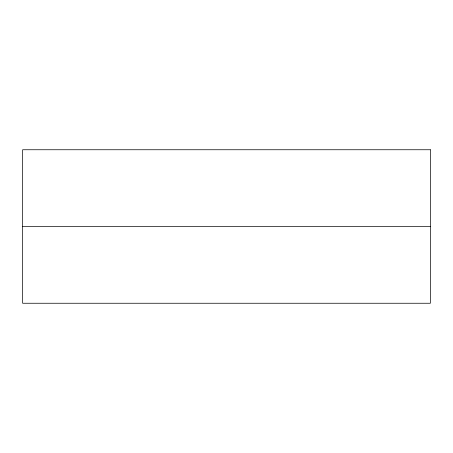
<?xml version="1.0" encoding="UTF-8"?>
<svg xmlns="http://www.w3.org/2000/svg" width="453" height="453" viewBox="0 0 453 453"><rect width="100%" height="100%" fill="white"/><g stroke="black" fill="none" stroke-linecap="round" stroke-linejoin="round"><path stroke-width="0.68" d="M22.65 226.5L430.35 226.5M430.35 149.745L22.65 149.745L22.65 303.255L430.35 303.255L430.35 149.745"/></g></svg>
